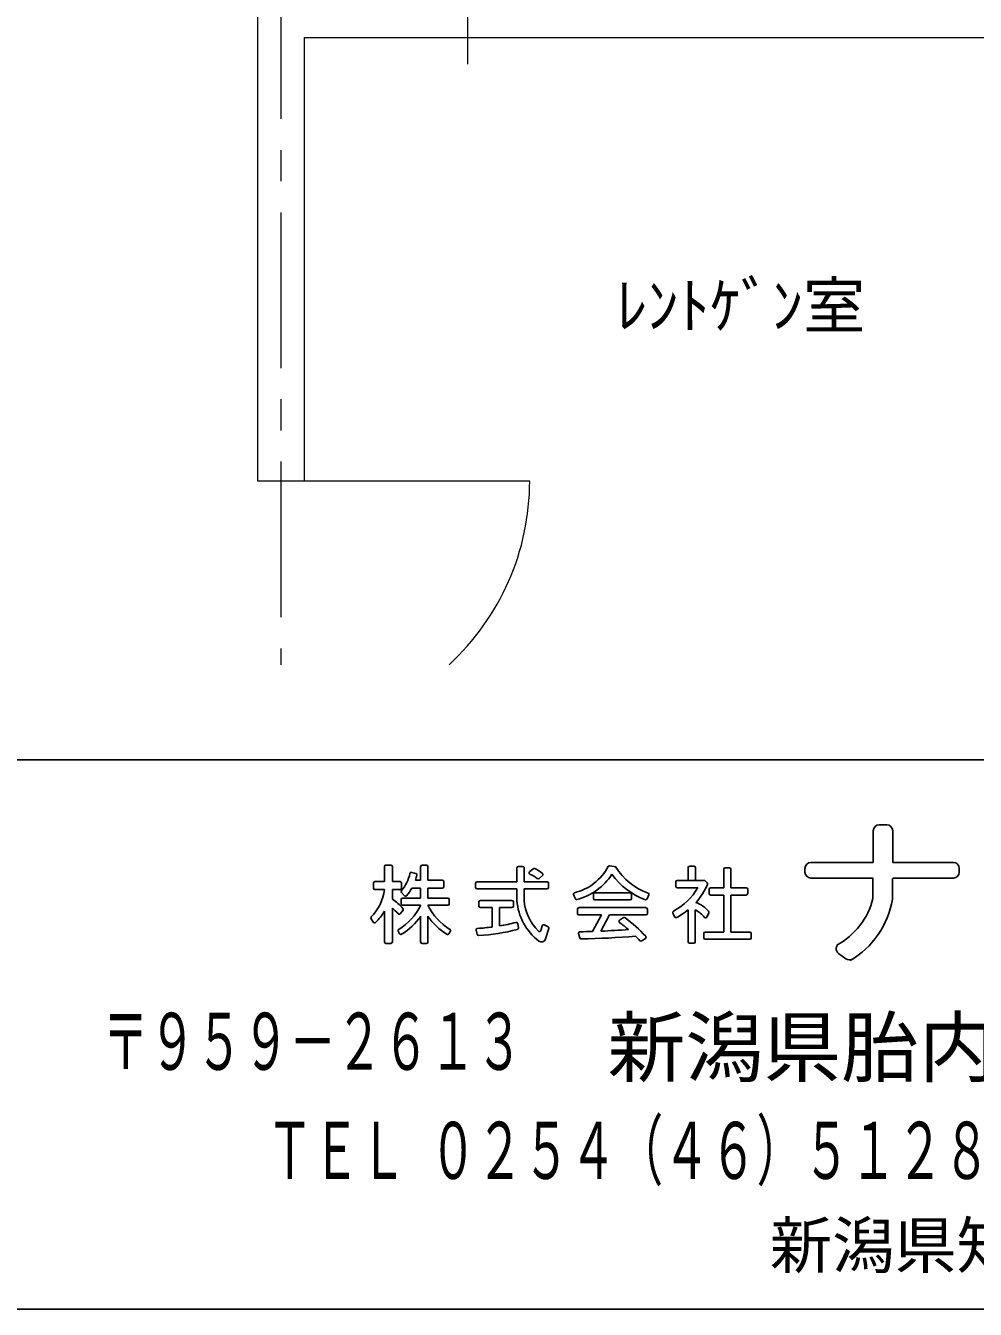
# Model space of a CAD drawing. Units: millimetres, scale not verified. Extents: x -19928 to 19928, y -13899 to 13899.
# Drawn here: x 6136 to 9188, y -13899 to -9777 of the extents above; entities that cross this region are included whole.
import ezdxf
from ezdxf.enums import TextEntityAlignment as Align

# ---------------------------------------------------------------- set-up
doc = ezdxf.new("R2010")
doc.units = ezdxf.units.MM
doc.header["$LTSCALE"] = 100
doc.linetypes.add('CHAIN1', pattern=[8, 5, -1, 1, -1])
doc.layers.add('0-0_躯体', color=4, linetype='Continuous', lineweight=9)
doc.layers.add('0-A_図面枠', color=3, linetype='Continuous', lineweight=25)
doc.styles.add('ＭＳ ゴシック', font='')
doc.styles.get('ＭＳ ゴシック').set_extended_font_data('MS Gothic')

msp = doc.modelspace()

# ---------------------------------------------------------------- linework, layer by layer
at = {"layer": '0-0_躯体', "linetype": 'CHAIN1'}
for p, q in [((7555.8, -6200.7), (7555.8, -9948.6)), ((6955.8, -9576.8), (6955.8, -11829.2))]:
    msp.add_line(p, q, dxfattribs=at)
at = {"layer": '0-0_躯体'}
for p, q in [((6880.8, -9664.7), (6880.8, -11239.7)), ((7030.8, -9814.7), (11030.8, -9814.7)), ((7030.8, -9814.7), (7030.8, -11239.7)), ((7755.8, -11239.7), (6880.8, -11239.7))]:
    msp.add_line(p, q, dxfattribs=at)
for centre, start, end in [((5515.8, -9048.2), 270, 0), ((6955.8, -11239.7), 312.533, 360)]:
    msp.add_arc(centre, 800, start, end, dxfattribs=at)
at = {"layer": '0-A_図面枠'}
for p, q in [((19928.3, -12134.9), (-19928.3, -12134.9)), ((8859.9, -12362.7), (8859.9, -12464.3)), ((8903, -12343.5), (8879.1, -12343.5)), ((8922.2, -12362.7), (8922.2, -12464.3)), ((7289.4, -12477.2), (7289.4, -12525.7)), ((7310, -12472.6), (7294, -12472.6)), ((7314.6, -12477.2), (7314.6, -12525.7)), ((7405.5, -12477.1), (7405.5, -12521.2)), ((7424.2, -12472.5), (7410.2, -12472.5)), ((7428.8, -12477.1), (7428.8, -12521.2)), ((7714.8, -12481.8), (7714.8, -12526)), ((7733.2, -12477.2), (7719.4, -12477.2)), ((7737.8, -12481.8), (7737.8, -12526)), ((7767.3, -12484.4), (7755.6, -12494.6)), ((8012.8, -12474.8), (8033.2, -12478.2)), ((8265.2, -12480.8), (8265.2, -12522.2)), ((8283.6, -12476.2), (8269.8, -12476.2)), ((8288.3, -12480.8), (8288.3, -12522.2)), ((8379.2, -12486.3), (8379.2, -12545.8)), ((8397.7, -12481.7), (8383.9, -12481.7)), ((8402.3, -12486.3), (8402.3, -12545.8)), ((8640.1, -12495), (8640.1, -12483.5)), ((8659.3, -12464.3), (8859.9, -12464.3)), ((9117, -12464.3), (8922.2, -12464.3)), ((9136.2, -12495), (9136.2, -12483.5)), ((7254.1, -12546.8), (7254.1, -12530.3)), ((7258.7, -12525.7), (7289.4, -12525.7)), ((7339.6, -12525.7), (7314.6, -12525.7)), ((7344.2, -12546.8), (7344.2, -12530.3)), ((7376.8, -12496), (7390.2, -12499.3)), ((7389, -12521.2), (7405.5, -12521.2)), ((7475, -12521.2), (7428.8, -12521.2)), ((7479.6, -12542.7), (7479.6, -12525.8)), ((7582, -12544.5), (7582, -12530.6)), ((7586.6, -12526), (7714.8, -12526)), ((7811.5, -12526), (7737.8, -12526)), ((7796.6, -12506.5), (7786, -12515.6)), ((7816.1, -12544.5), (7816.1, -12530.6)), ((8224.9, -12540.6), (8224.9, -12526.8)), ((8316.5, -12522.2), (8229.5, -12522.2)), ((8319.7, -12523.5), (8326.3, -12530)), ((8659.3, -12514.2), (8859.9, -12514.2)), ((8858.7, -12516), (8858.7, -12579.7)), ((8921.1, -12516), (8921.1, -12582.5)), ((9117, -12514.2), (8922.2, -12514.2)), ((7258.7, -12551.4), (7289.4, -12551.4)), ((7339.6, -12551.4), (7314.6, -12551.4)), ((7314.6, -12582.2), (7314.6, -12551.4)), ((7343.9, -12561), (7353.4, -12571.1)), ((7405.5, -12547.3), (7377.1, -12547.3)), ((7405.5, -12547.3), (7405.5, -12578.7)), ((7475, -12547.3), (7428.8, -12547.3)), ((7428.8, -12547.3), (7428.8, -12578.7)), ((7586.6, -12549.1), (7714.8, -12549.1)), ((7714.8, -12549.1), (7714.8, -12586.6)), ((7811.5, -12549.1), (7737.8, -12549.1)), ((7737.8, -12549.1), (7737.8, -12586.6)), ((7896.8, -12567.5), (7901.7, -12580.5)), ((7960.4, -12580), (7960.4, -12566.2)), ((7965, -12561.6), (8078.7, -12561.6)), ((8083.3, -12580), (8083.3, -12566.2)), ((8138.8, -12568.4), (8133.6, -12581.2)), ((8229.5, -12545.2), (8296.2, -12545.2)), ((8332.6, -12564.2), (8332.6, -12550.4)), ((8337.2, -12545.8), (8379.2, -12545.8)), ((8337.2, -12568.8), (8379.2, -12568.8)), ((8379.2, -12568.8), (8379.2, -12687.8)), ((8451.7, -12545.8), (8402.3, -12545.8)), ((8451.7, -12568.8), (8402.3, -12568.8)), ((8402.3, -12568.8), (8402.3, -12687.8)), ((8456.3, -12564.2), (8456.3, -12550.4)), ((7314.6, -12719.6), (7314.6, -12610.8)), ((7342.7, -12597.2), (7342.7, -12583.3)), ((7347.3, -12578.7), (7405.5, -12578.7)), ((7347.3, -12601.8), (7405.5, -12601.8)), ((7492.9, -12578.7), (7428.8, -12578.7)), ((7492.9, -12601.8), (7428.8, -12601.8)), ((7497.5, -12597.2), (7497.5, -12583.3)), ((7592.8, -12604.7), (7592.8, -12590.9)), ((7698.7, -12586.3), (7597.4, -12586.3)), ((7597.4, -12609.3), (7635.6, -12609.3)), ((7635.6, -12609.3), (7635.6, -12671.6)), ((7698.7, -12609.3), (7658.7, -12609.3)), ((7658.7, -12609.3), (7658.7, -12668.1)), ((7703.3, -12590.9), (7703.3, -12604.7)), ((8129.3, -12609.4), (7913.5, -12609.4)), ((7965, -12584.6), (8078.7, -12584.6)), ((7246, -12644.8), (7253.8, -12656.6)), ((7289.4, -12719.6), (7289.4, -12620.7)), ((7348.8, -12617.8), (7340, -12628.7)), ((7405.5, -12720.4), (7405.5, -12637.2)), ((7428.8, -12720.4), (7428.8, -12637.2)), ((7908.9, -12627.9), (7908.9, -12614.1)), ((7913.5, -12632.5), (7986.2, -12632.5)), ((7986.2, -12632.5), (7957.9, -12685.9)), ((8012.3, -12632.5), (7984.5, -12684.9)), ((8129.3, -12632.5), (8012.3, -12632.5)), ((8057.1, -12641.5), (8044.8, -12649.6)), ((8133.9, -12627.9), (8133.9, -12614.1)), ((8215.6, -12626.3), (8221.4, -12638.8)), ((8264.9, -12718.7), (8264.9, -12616.5)), ((8287.9, -12718.7), (8287.9, -12616.6)), ((8331.4, -12625.8), (8324.9, -12639.7)), ((7333.4, -12685.1), (7338, -12693.1)), ((7500.9, -12685.1), (7496.4, -12693.1)), ((7584, -12681.6), (7587.2, -12695.2)), ((7717.2, -12660.5), (7719.6, -12674.2)), ((7796.1, -12667.7), (7791.3, -12682.9)), ((7815.1, -12671), (7802.5, -12665)), ((7817.5, -12676.5), (7806.8, -12709.9)), ((7913, -12692.9), (7917.3, -12706.7)), ((8315.2, -12706.3), (8315.2, -12692.4)), ((8319.8, -12687.8), (8379.2, -12687.8)), ((8463.3, -12687.8), (8402.3, -12687.8)), ((8467.9, -12692.4), (8467.9, -12706.3)), ((7310, -12724.2), (7294, -12724.2)), ((7424.2, -12725), (7410.2, -12725)), ((8127.7, -12708.4), (8116, -12716.1)), ((8283.3, -12723.3), (8269.5, -12723.3)), ((8463.3, -12710.9), (8319.8, -12710.9)), ((8748.5, -12756.9), (8772, -12773.6))]:
    msp.add_line(p, q, dxfattribs=at)
at = {"layer": '0-A_図面枠', "color": 5}
msp.add_line((-19928.3, -13899.2), (19928.3, -13899.2), dxfattribs=at)
at = {"layer": '0-A_図面枠'}
for centre, radius, start, end in [((8879.1, -12362.7), 19.2, 90, 180), ((8903, -12362.7), 19.2, 0, 90), ((7294, -12477.2), 4.61, 90, 180), ((7310, -12477.2), 4.61, 0, 90), ((7410.2, -12477.1), 4.61, 90, 180), ((7424.2, -12477.1), 4.61, 0, 90), ((7719.4, -12481.8), 4.61, 90, 180), ((7733.2, -12481.8), 4.61, 0, 90), ((7770.3, -12487.9), 4.61, 65.9678, 131.2686), ((7734.1, -12569.1), 93.6, 48.0311, 65.9678), ((7860.8, -12399.8), 166.3, 283.6415, 332.2678), ((8012.1, -12479.3), 4.61, 80.5377, 152.2678), ((7860.8, -12399.8), 189.3, 335.2416, 335.5484), ((8201.9, -12374.9), 198.7, 211.6353, 250.656), ((8269.8, -12480.8), 4.61, 90, 180), ((8283.6, -12480.8), 4.61, 0, 90), ((8383.9, -12486.3), 4.61, 90, 180), ((8397.7, -12486.3), 4.61, 0, 90), ((8659.3, -12483.5), 19.2, 90, 180), ((9117, -12483.5), 19.2, 0, 90), ((7258.7, -12530.3), 4.61, 90, 180), ((7339.6, -12530.3), 4.61, 0, 90), ((7246.8, -12472.3), 127.3, 319.5934, 347.6663), ((7375.7, -12500.5), 4.61, 76.1779, 167.6663), ((7246.8, -12472.3), 150.3, 341.0278, 347.5251), ((7389.1, -12503.8), 4.61, 347.5251, 76.1779), ((7475, -12525.8), 4.61, 0, 90), ((7586.6, -12530.6), 4.61, 90, 180), ((7758.7, -12498.1), 4.61, 131.2686, 250.918), ((7734.1, -12569.1), 70.6, 49.3994, 70.9179), ((7783, -12512.1), 4.61, 229.3994, 310.643), ((7793.6, -12503), 4.61, 310.643, 48.0311), ((7811.5, -12530.6), 4.61, 0, 90), ((7860.8, -12399.8), 189.3, 284.1612, 327.3432), ((8201.9, -12374.9), 221.7, 214.9717, 250.4625), ((8229.5, -12526.8), 4.61, 90, 180), ((8316.5, -12526.8), 4.61, 45, 90), ((8323, -12533.3), 4.61, 335.967, 45), ((8659.3, -12495), 19.2, 180, 270), ((9117, -12495), 19.2, 270, 0), ((7137.4, -12531.3), 153.4, 315.3718, 352.4866), ((7258.7, -12546.8), 4.61, 180, 270), ((7339.6, -12546.8), 4.61, 270, 0), ((7347.3, -12557.8), 4.61, 139.5934, 223.1524), ((7356.8, -12568), 4.61, 223.1524, 318.9801), ((7246.8, -12472.3), 150.3, 318.9801, 330.0644), ((7475, -12542.7), 4.61, 270, 0), ((7586.6, -12544.5), 4.61, 180, 270), ((7811.5, -12544.5), 4.61, 270, 0), ((7901.1, -12565.9), 4.61, 103.6415, 200.556), ((7965, -12566.2), 4.61, 90, 180), ((8078.7, -12566.2), 4.61, 0, 90), ((8134.6, -12566.7), 4.61, 337.6199, 70.656), ((8125.4, -12445.1), 198, 297.7967, 329.6412), ((8229.5, -12540.6), 4.61, 180, 270), ((8125.4, -12445.1), 221, 318.208, 335.967), ((8337.2, -12550.4), 4.61, 90, 180), ((8337.2, -12564.2), 4.61, 180, 270), ((8451.7, -12550.4), 4.61, 0, 90), ((8451.7, -12564.2), 4.61, 270, 0), ((7220.4, -12725), 171.1, 41.424, 56.6001), ((7220.4, -12725), 148, 40.5444, 50.4946), ((7230.5, -12512.6), 196.5, 302.1352, 332.9953), ((7347.3, -12583.3), 4.61, 90, 180), ((7347.3, -12597.2), 4.61, 180, 270), ((7345.2, -12614.9), 4.61, 321.0333, 41.424), ((7603.8, -12512.6), 196.5, 207.0047, 237.8648), ((7492.9, -12583.3), 4.61, 0, 90), ((7492.9, -12597.2), 4.61, 270, 0), ((7597.4, -12590.9), 4.61, 90, 180), ((7597.4, -12604.7), 4.61, 180, 270), ((7698.7, -12590.9), 4.61, 0, 90), ((7698.7, -12604.7), 4.61, 270, 0), ((7894.8, -12573.2), 180.5, 184.2542, 232.6223), ((7894.8, -12573.2), 157.5, 184.2542, 225.0881), ((7906, -12578.9), 4.61, 200.556, 284.1611), ((7913.5, -12614.1), 4.61, 90, 180), ((7965, -12580), 4.61, 180, 270), ((8078.7, -12580), 4.61, 270, 0), ((8129.3, -12579.5), 4.61, 250.4625, 337.6199), ((8129.3, -12614.1), 4.61, 0, 90), ((8251.7, -12690.4), 105.2, 41.3779, 68.5792), ((8630.8, -12523.2), 234.8, 298.5738, 346.0753), ((8642.1, -12535.7), 282.9, 300.4741, 350.4639), ((7249.8, -12642.3), 4.61, 135.3718, 213.6901), ((7137.4, -12531.3), 176.4, 314.4201, 329.5338), ((7336.4, -12625.8), 4.61, 220.5444, 321.0332), ((7230.5, -12512.6), 214.9, 302.0164, 324.5426), ((7603.8, -12512.6), 214.9, 215.4573, 237.9836), ((7913.5, -12627.9), 4.61, 180, 270), ((8047.3, -12653.5), 4.61, 123.5305, 233.9268), ((8059.6, -12645.4), 4.61, 53.2996, 123.5305), ((7779.5, -13021.1), 473.2, 42.4915, 53.2996), ((8129.3, -12627.9), 4.61, 270, 0), ((8219.8, -12624.3), 4.61, 117.7967, 204.5901), ((8225.6, -12636.9), 4.61, 204.5901, 297.5917), ((8125.4, -12445.1), 221, 297.5917, 309.1492), ((8251.7, -12690.4), 82.2, 37.3527, 63.8475), ((8320.7, -12637.7), 4.61, 217.3527, 334.8446), ((8327.2, -12623.9), 4.61, 334.8446, 41.3779), ((7257.6, -12654), 4.61, 213.6901, 314.4201), ((7337.5, -12682.8), 4.61, 122.1351, 209.4274), ((7342, -12690.9), 4.61, 209.4274, 302.0164), ((7492.4, -12690.9), 4.61, 237.9836, 330.5725), ((7496.9, -12682.8), 4.61, 330.5725, 57.8648), ((7588.5, -12680.5), 4.61, 93.0529, 193.1509), ((7591.7, -12694.2), 4.61, 193.1509, 273.2724), ((7555, -12052.6), 624.2, 273.0529, 277.4249), ((7555, -12052.6), 647.2, 273.2724, 284.4246), ((7555, -12052.6), 624.2, 279.5635, 284.5257), ((7712.7, -12661.3), 4.61, 9.8336, 104.5257), ((7715, -12675), 4.61, 284.4246, 9.8336), ((7786.9, -12681.4), 4.61, 225.088, 342.1681), ((7800.5, -12669.1), 4.61, 64.5738, 162.1681), ((7813.1, -12675.1), 4.61, 342.1681, 64.5738), ((7917.3, -12691.5), 4.61, 91.0808, 197.6761), ((7862.4, -9778.3), 2909.1, 271.0808, 271.8821), ((7862.4, -9778.3), 2909.1, 272.4064, 274.1548), ((7779.5, -13021.1), 450.2, 49.2933, 53.9268), ((8319.8, -12692.4), 4.61, 90, 180), ((8463.3, -12692.4), 4.61, 0, 90), ((7294, -12719.6), 4.61, 180, 270), ((7310, -12719.6), 4.61, 270, 0), ((7410.2, -12720.4), 4.61, 180, 270), ((7424.2, -12720.4), 4.61, 270, 0), ((7793.6, -12705.6), 13.8, 232.6223, 342.1681), ((7921.7, -12705.3), 4.61, 197.6761, 271.1614), ((7862.4, -9778.3), 2932.2, 271.1614, 274.5752), ((7779.5, -13021.1), 450.2, 42.7612, 45.2882), ((8113.5, -12712.3), 4.61, 222.7612, 303.69), ((8125.1, -12704.5), 4.61, 303.69, 42.4915), ((8269.5, -12718.7), 4.61, 180, 270), ((8283.3, -12718.7), 4.61, 270, 0), ((8319.8, -12706.3), 4.61, 180, 270), ((8463.3, -12706.3), 4.61, 270, 0), ((8759.6, -12741.3), 19.2, 118.5738, 234.5543), ((8783.1, -12758), 19.2, 234.5543, 300.4741)]:
    msp.add_arc(centre, radius, start, end, dxfattribs=at)

# ---------------------------------------------------------------- texts
at = {"layer": '0-0_躯体', "style": 'ＭＳ ゴシック'}
msp.add_text('ﾚﾝﾄｹﾞﾝ室', height=146.6, dxfattribs=at).set_placement((8034.3, -10792.6), align=Align.BOTTOM_LEFT)
at = {"layer": '0-A_図面枠', "color": 7, "style": 'ＭＳ ゴシック'}
msp.add_text('新潟県胎内市平木田1572番地1号', height=183.3, dxfattribs=at).set_placement((8005.9, -13204.4), align=Align.BOTTOM_LEFT)
at = {"layer": '0-A_図面枠', "color": 7, "style": 'ＭＳ ゴシック', "width": 0.6}
for s, p in [('〒９５９－２６１３', (6383.1, -13185.1)), ('ＴＥＬ ０２５４（４６）５１２８ ＦＡＸ ０２５４（４６）２１４３', (6909.8, -13535.4))]:
    msp.add_text(s, height=183.3, dxfattribs=at).set_placement(p, align=Align.BOTTOM_LEFT)
at = {"layer": '0-A_図面枠', "color": 4, "style": 'ＭＳ ゴシック'}
msp.add_text('新潟県知事登録第(ハ)３５９４号', height=146.6, dxfattribs=at).set_placement((8527.5, -13810.9), align=Align.BOTTOM_LEFT)

doc.saveas('drawing.dxf')
